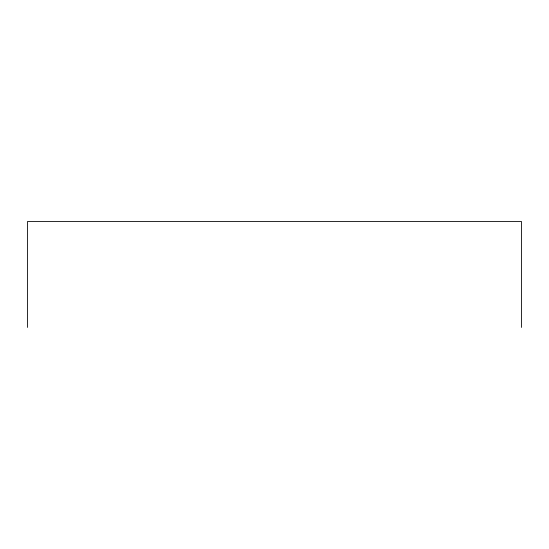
<?xml version="1.0" encoding="UTF-8"?>
<svg xmlns="http://www.w3.org/2000/svg" width="549" height="549" viewBox="0 0 549 549"><rect width="100%" height="100%" fill="white"/><g stroke="black" fill="none" stroke-linecap="round" stroke-linejoin="round"><path stroke-width="0.82" d="M521.55 327.437L521.55 221.563L27.45 221.563L27.45 327.437"/></g></svg>
